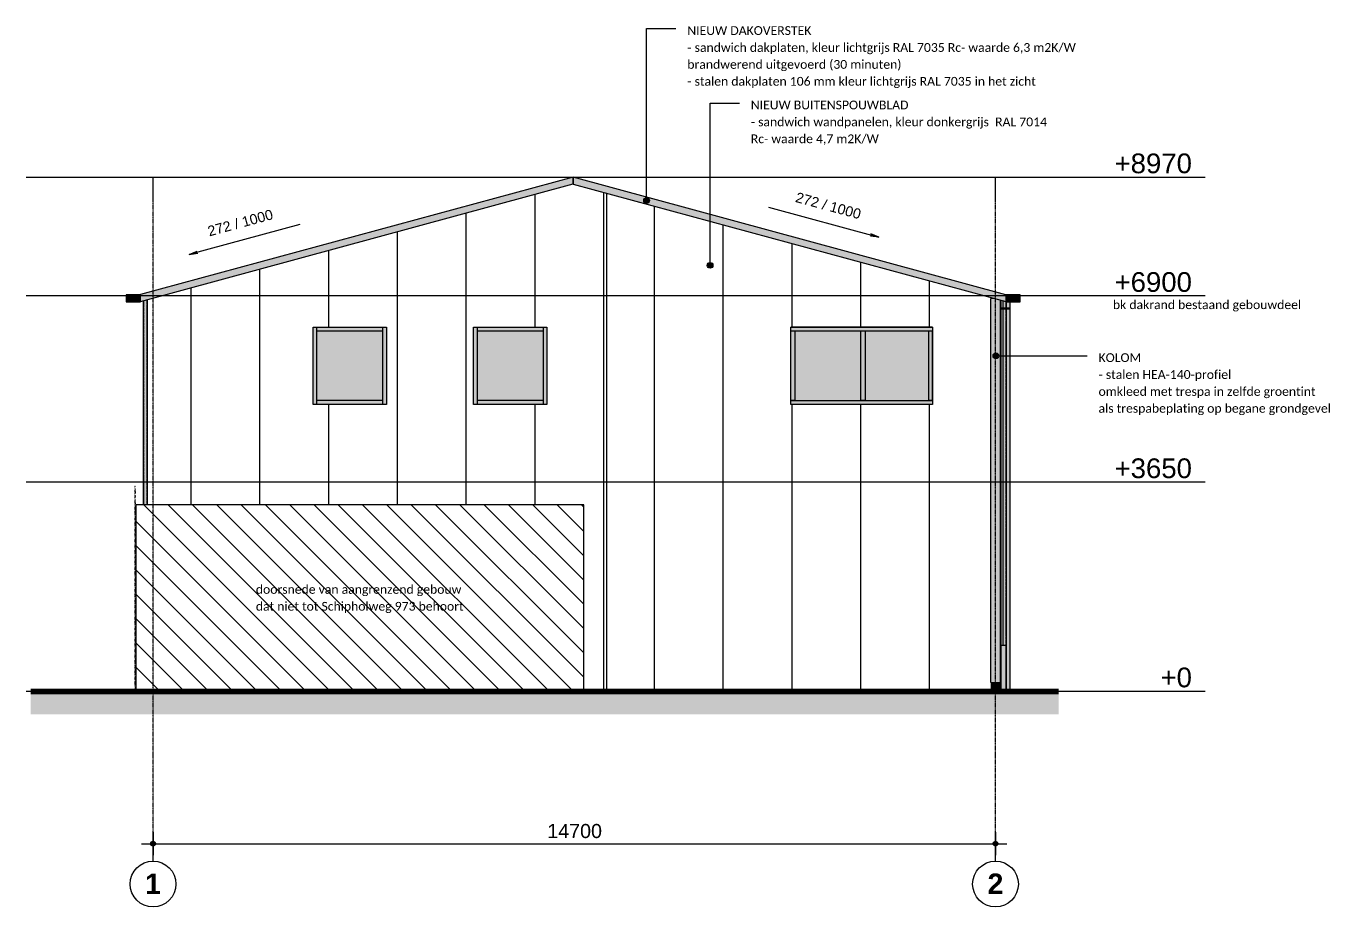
# Model space of a CAD drawing. Header units: millimetres. Extents: x 48682 to 485846, y -7071 to 11912.
# Drawn here: x 122932 to 145683, y -3767 to 11604 of the extents above; entities that cross this region are included whole.
import ezdxf

# ---------------------------------------------------------------- set-up
doc = ezdxf.new("R2010")
doc.units = ezdxf.units.MM
for name, pattern in [('Dash', [6.35, 3.175, -3.175]), ('Grid Line', [22.225, 12.7, -3.175, 3.175, -3.175]), ('Hidden', [4, 2, -2]), ('levels', [12, 10, -1, 0, -1])]:
    doc.linetypes.add(name, pattern=pattern)
for name, color, linetype, lineweight in [('A-ANNO-DIMS', 211, 'Continuous', 9), ('A-ANNO-DIMS-100', 211, 'Continuous', 9), ('A-DETL', 90, 'Continuous', 13), ('A-DETL-GENF', 92, 'Continuous', 13), ('A-DOOR', 31, 'Continuous', 18), ('A-DOOR-GLAZ', 31, 'Continuous', 13), ('A-FLOR', 192, 'Continuous', 18), ('A-FLOR-LEVL', 51, 'Continuous', 9), ('A-GLAZ-CWMG', 51, 'Continuous', 13), ('A-WALL', 113, 'Continuous', 13), ('A-WALL-PATT', 111, 'Continuous', 13), ('C-TOPO', 7, 'Continuous', 13), ('E-LITE-EQPM', 33, 'Continuous', 13), ('G-ANNO-DIMS', 111, 'Continuous', 9), ('G-ANNO-TEXT', 231, 'Continuous', 9), ('I-WALL', 2, 'Continuous', 13), ('L-SITE', 91, 'Continuous', 13), ('S-COLS', 52, 'Continuous', 18), ('S-COLS-HDLN', 52, 'Hidden', 9), ('S-GRID', 1, 'Continuous', 9), ('S-GRID-IDEN', 1, 'Continuous', 18)]:
    doc.layers.add(name, color=color, linetype=linetype, lineweight=lineweight)
doc.styles.add('Arial', font='arial.ttf', dxfattribs={"height": 177.035928})
doc.styles.add('Arial_1', font='arial.ttf', dxfattribs={"height": 245.883234})
doc.styles.add('Arial_2', font='arial.ttf', dxfattribs={"height": 344.236527})
doc.styles.add('Arial_B', font='', dxfattribs={"height": 355.164671})
doc.styles.add('Calibri', font='calibri.ttf', dxfattribs={"height": 153.100159})
doc.styles.get('Arial_B').set_extended_font_data('Arial', bold=True)
doc.dimstyles.new('2_5mm', dxfattribs={"dimscale": 304.8, "dimtxt": 250, "dimasz": 0.918635, "dimexe": 0.656168, "dimexo": 0.0625, "dimgap": 0.082021, "dimtad": 1, "dimdec": 0, "dimzin": 0, "dimdsep": 46, "dimtxsty": 'Arial_1', "dimblk1": 'DOTSMALL', "dimblk2": 'DOTSMALL', "dimsah": 1, "dimcen": 0.09, "dimdle": 0.656168, "dimazin": 0, "dimtfac": 1, "dimtdec": 4, "dimtix": 1, "dimtmove": 0, "dimatfit": 3, "dimfxl": 0.656168, "dimfxlon": 1, "dimtvp": 1, "dimtolj": 1, "dimtzin": 0, "dimlwd": 13, "dimlwe": 13, "dimarcsym": 2})
pattern_1 = [(90, (133012.5, 0), (-1200, 7e-14), [])]

# ---------------------------------------------------------------- blocks, each defined once
blk = doc.blocks.new('300_28_ISR_kolom_buis - ø70x3_6 2-8360458-200_voor')
at = {"layer": 'S-COLS-HDLN', "linetype": 'Continuous', "lineweight": 18}
h = blk.add_hatch(color=256, dxfattribs=at)
h.paths.add_polyline_path([(78066, 5), (78069, 5), (78069, 6667), (78014, 6667), (78014, 800), (78064, 800), (78064, 5)], flags=0)
h.paths.add_polyline_path([(78031, 6687), (78069, 6687), (78069, 6790), (78067, 6790), (78066, 6795), (78014, 6810), (78014, 6687), (78031, 6687)], flags=0)
at = {"layer": 'A-DETL', "lineweight": 18}
for p, q in [((78014, 6810), (78014, 6687)), ((78014, 6667), (78014, 800))]:
    blk.add_line(p, q, dxfattribs=at)
at = {"layer": 'S-COLS', "linetype": 'Hidden', "lineweight": 9}
for p, q in [((78017, 6687), (78017, 6809)), ((78017, 800), (78017, 6667))]:
    blk.add_line(p, q, dxfattribs=at)
blk = doc.blocks.new('300_28_ISR_kolom_buis - ø70x3_6 2-8363247-200_voor')
at = {"layer": 'S-COLS-HDLN', "linetype": 'Continuous', "lineweight": 18}
blk.add_hatch(color=256, dxfattribs=at).paths.add_polyline_path([(63045, 3250), (63084, 3250), (63084, 6832), (63014, 6813), (63014, 3250), (63040, 3250)], flags=0)
at = {"layer": 'A-DETL', "lineweight": 18}
blk.add_line((63014, 6813), (63014, 3250), dxfattribs=at)
at = {"layer": 'S-COLS', "linetype": 'Hidden', "lineweight": 9}
for p, q in [((63080, 3250), (63080, 6831)), ((63017, 6814), (63017, 3250))]:
    blk.add_line(p, q, dxfattribs=at)
blk = doc.blocks.new('300_28_ISR_kolom_buis - ø70x3_6 2-V12-200_voor')
at = {"layer": 'S-COLS-HDLN', "linetype": 'Continuous', "lineweight": 18}
blk.add_hatch(color=256, dxfattribs=at).paths.add_polyline_path([(78073, 5), (78139, 5), (78139, 6790), (78069, 6790), (78069, 6687), (78138, 6687), (78137, 6667), (78069, 6667), (78069, 5), (78073, 5)], flags=0)
at = {"layer": 'A-DETL', "lineweight": 18}
for p, q in [((78069, 6790), (78069, 6687)), ((78069, 6667), (78069, 5)), ((78139, 5), (78139, 6790))]:
    blk.add_line(p, q, dxfattribs=at)
at = {"layer": 'S-COLS', "linetype": 'Hidden', "lineweight": 9}
for p, q in [((78072, 6687), (78072, 6790)), ((78072, 5), (78072, 6667)), ((78135, 6790), (78135, 6687)), ((78135, 6667), (78135, 5))]:
    blk.add_line(p, q, dxfattribs=at)
blk = doc.blocks.new('300_90_VAE_parkeerplek - 2500x5000-7977994-200_voor')
at = {"layer": 'L-SITE'}
for points in [[(78075, 2), (78985, 2), (78985, 5), (76884, 5), (76884, 2), (78005, 2)], [(78985, 0), (78985, 2), (76884, 2), (76884, 0), (78425, 0)]]:
    blk.add_hatch(color=256, dxfattribs=at).paths.add_polyline_path(points, flags=0)
at = {"layer": 'A-DETL', "lineweight": 18}
for p, q in [((76884, 5), (78985, 5)), ((76884, 5), (76884, 2)), ((78985, 2), (76884, 2)), ((76884, 2), (78985, 2)), ((76884, 0), (76884, 2)), ((78985, 0), (76884, 0))]:
    blk.add_line(p, q, dxfattribs=at)
blk = doc.blocks.new('300_28_ISR_kolom_HE - HEA140-8707408-200_voor')
at = {"layer": 'S-COLS'}
blk.add_hatch(color=256, dxfattribs=at).paths.add_polyline_path([(77954, 5), (77954, 150), (77814, 150), (77814, 5), (77864, 5)], flags=0)
at = {"layer": 'A-DETL', "lineweight": 18}
for p, q in [((77814, 5), (77814, 150)), ((77954, 150), (77954, 5))]:
    blk.add_line(p, q, dxfattribs=at)
at = {"layer": 'S-COLS', "linetype": 'Hidden', "lineweight": 9}
for p, q in [((77881, 5), (77881, 150)), ((77886, 150), (77886, 5))]:
    blk.add_line(p, q, dxfattribs=at)
blk = doc.blocks.new('200_VAE_63_spotlamp - rond-8711555-200_voor')
at = {"layer": 'E-LITE-EQPM'}
blk.add_hatch(color=256, dxfattribs=at).paths.add_polyline_path([(78138, 6667), (78138, 6687), (77978, 6687), (77978, 6667), (78075, 6667)], flags=0)
for p, q in [((77978, 6687), (78138, 6687)), ((77978, 6667), (77978, 6687)), ((77978, 6667), (78138, 6667)), ((78138, 6667), (78138, 6687))]:
    blk.add_line(p, q, dxfattribs=at)
blk = doc.blocks.new('Rectangular Mullion - 32_links_67x100-8754318-200_voor')
at = {"layer": 'A-GLAZ-CWMG'}
blk.add_hatch(color=256, dxfattribs=at).paths.add_polyline_path([(67189, 5002), (67189, 5069), (66043, 5069), (66043, 5002)], flags=0)
for p, q in [((66043, 5002), (66043, 5069)), ((67189, 5069), (66043, 5069)), ((67189, 5069), (67189, 5002)), ((67189, 5002), (66043, 5002))]:
    blk.add_line(p, q, dxfattribs=at)
blk = doc.blocks.new('Rectangular Mullion - 32_rechts_67x100-8754346-200_voor')
at = {"layer": 'A-GLAZ-CWMG'}
blk.add_hatch(color=256, dxfattribs=at).paths.add_polyline_path([(67256, 5002), (67256, 6352), (67189, 6352), (67189, 5002)], flags=0)
for p, q in [((67189, 6352), (67256, 6352)), ((67189, 6352), (67189, 5002)), ((67256, 6352), (67256, 5002)), ((67256, 5002), (67189, 5002))]:
    blk.add_line(p, q, dxfattribs=at)
blk = doc.blocks.new('Rectangular Mullion - 32_links_67x100-8754347-200_voor')
at = {"layer": 'A-GLAZ-CWMG'}
blk.add_hatch(color=256, dxfattribs=at).paths.add_polyline_path([(66043, 5002), (66043, 6352), (65976, 6352), (65976, 5002)], flags=0)
for p, q in [((65976, 6352), (66043, 6352)), ((65976, 5002), (65976, 6352)), ((66043, 5002), (66043, 6352)), ((66043, 5002), (65976, 5002))]:
    blk.add_line(p, q, dxfattribs=at)
blk = doc.blocks.new('32_DO_glas - 01-8754345-200_voor')
at = {"layer": 'A-DOOR-GLAZ'}
blk.add_hatch(color=256, dxfattribs=at).paths.add_polyline_path([(66043, 5069), (67189, 5069), (67189, 6285), (66043, 6285), (66043, 5456)], flags=0)
blk = doc.blocks.new('Rectangular Mullion - 32_rechts_67x100-8640298-200_voor')
at = {"layer": 'A-GLAZ-CWMG'}
blk.add_hatch(color=256, dxfattribs=at).paths.add_polyline_path([(76744, 6285), (76784, 6285), (76784, 6352), (75571, 6352), (75571, 6285)], flags=0)
for p, q in [((76784, 6352), (75571, 6352)), ((75571, 6285), (76784, 6285)), ((76784, 6352), (76784, 6285))]:
    blk.add_line(p, q, dxfattribs=at)
blk = doc.blocks.new('Rectangular Mullion - 32_rechts_67x100-8431541-200_voor')
at = {"layer": 'A-GLAZ-CWMG'}
blk.add_hatch(color=256, dxfattribs=at).paths.add_polyline_path([(76784, 5069), (76784, 6285), (76717, 6285), (76717, 5069), (76744, 5069)], flags=0)
for p, q in [((76717, 6285), (76784, 6285)), ((76717, 6285), (76717, 5069)), ((76784, 5069), (76784, 6285)), ((76784, 5069), (76717, 5069))]:
    blk.add_line(p, q, dxfattribs=at)
blk = doc.blocks.new('Rectangular Mullion - 32_links_67x100-8431542-200_voor')
at = {"layer": 'A-GLAZ-CWMG'}
blk.add_hatch(color=256, dxfattribs=at).paths.add_polyline_path([(74313, 5069), (74380, 5069), (74380, 6285), (74313, 6285), (74313, 5456)], flags=0)
for p, q in [((74313, 6285), (74380, 6285)), ((74313, 5069), (74313, 6285)), ((74380, 6285), (74380, 5069)), ((74380, 5069), (74313, 5069))]:
    blk.add_line(p, q, dxfattribs=at)
blk = doc.blocks.new('32_DO_glas - 01-8640311-200_voor')
at = {"layer": 'A-DOOR-GLAZ'}
blk.add_hatch(color=256, dxfattribs=at).paths.add_polyline_path([(75616, 5069), (76717, 5069), (76717, 6285), (75616, 6285), (75616, 5456)], flags=0)
blk = doc.blocks.new('Rectangular Mullion - 32_rechts_67x100-8748598-200_voor')
at = {"layer": 'A-GLAZ-CWMG'}
blk.add_hatch(color=256, dxfattribs=at).paths.add_polyline_path([(74502, 6285), (75571, 6285), (75571, 6352), (74313, 6352), (74313, 6285)], flags=0)
for p, q in [((74313, 6285), (74313, 6352)), ((75571, 6352), (74313, 6352)), ((74313, 6285), (75571, 6285))]:
    blk.add_line(p, q, dxfattribs=at)
blk = doc.blocks.new('Rectangular Mullion - 32_links_67x100-8640301-200_voor')
at = {"layer": 'A-GLAZ-CWMG'}
blk.add_hatch(color=256, dxfattribs=at).paths.add_polyline_path([(75571, 5002), (76784, 5002), (76784, 5069), (75571, 5069)], flags=0)
for p, q in [((75571, 5069), (76784, 5069)), ((76784, 5069), (76784, 5002)), ((76784, 5002), (75571, 5002))]:
    blk.add_line(p, q, dxfattribs=at)
blk = doc.blocks.new('Rectangular Mullion - 32_tussen_90x100-8431527-200_voor')
at = {"layer": 'A-GLAZ-CWMG'}
blk.add_hatch(color=256, dxfattribs=at).paths.add_polyline_path([(75615.875485, 5069), (75615.875485, 6285), (75525.875485, 6285), (75525.875485, 5069)], flags=0)
for p, q in [((75525.875485, 6285), (75615.875485, 6285)), ((75525.875485, 6285), (75525.875485, 5069)), ((75615.875485, 5069), (75615.875485, 6285)), ((75615.875485, 5069), (75525.875485, 5069))]:
    blk.add_line(p, q, dxfattribs=at)
blk = doc.blocks.new('32_DO_glas - 01-8748606-200_voor')
at = {"layer": 'A-DOOR-GLAZ'}
blk.add_hatch(color=256, dxfattribs=at).paths.add_polyline_path([(74380, 5069), (75526, 5069), (75526, 6285), (74380, 6285), (74380, 5456)], flags=0)
blk = doc.blocks.new('Rectangular Mullion - 32_links_67x100-8748599-200_voor')
at = {"layer": 'A-GLAZ-CWMG'}
blk.add_hatch(color=256, dxfattribs=at).paths.add_polyline_path([(74313, 5002), (75571, 5002), (75571, 5069), (74313, 5069)], flags=0)
for p, q in [((74313, 5002), (74313, 5069)), ((74313, 5069), (75571, 5069)), ((75571, 5002), (74313, 5002))]:
    blk.add_line(p, q, dxfattribs=at)
blk = doc.blocks.new('Rectangular Mullion - 32_rechts_67x100-8754336-200_voor')
at = {"layer": 'A-GLAZ-CWMG'}
blk.add_hatch(color=256, dxfattribs=at).paths.add_polyline_path([(67189, 6285), (67189, 6352), (66043, 6352), (66043, 6285)], flags=0)
for p, q in [((66043, 6285), (66043, 6352)), ((66043, 6352), (67189, 6352)), ((66043, 6285), (67189, 6285)), ((67189, 6352), (67189, 6285))]:
    blk.add_line(p, q, dxfattribs=at)
blk = doc.blocks.new('Grid - r_4_0mm-300507-200_voor')
at = {"layer": 'S-GRID-IDEN'}
blk.add_circle((77884, -3367), 400, dxfattribs=at)
blk = doc.blocks.new('DIMBLOCK16-200_voor')
at = {"layer": 'A-ANNO-DIMS-100', "lineweight": 25}
h = blk.add_hatch(color=256, dxfattribs=at)
edge = h.paths.add_edge_path(flags=0)
edge.add_arc((125147, -2663), 35, 0, 360)
h = blk.add_hatch(color=256, dxfattribs=at)
edge = h.paths.add_edge_path(flags=0)
edge.add_arc((139847, -2663), 35, 0, 360)
at = {"layer": 'A-ANNO-DIMS-100', "lineweight": 13}
for p, q in [((125147, -2463), (125147, -2863)), ((125147, -2663), (125147, -2463)), ((139847, -2463), (139847, -2863)), ((139847, -2663), (139847, -2463)), ((124947, -2663), (140047, -2663))]:
    blk.add_line(p, q, dxfattribs=at)
at = {"layer": 'A-ANNO-DIMS-100', "lineweight": 25}
for centre in [(125147, -2663), (139847, -2663)]:
    blk.add_circle(centre, 35, dxfattribs=at)
at = {"layer": 'A-ANNO-DIMS-100', "color": 0, "lineweight": 13, "insert": (132026, -2319), "char_height": 245.9, "width": 1130.77, "attachment_point": 1, "line_spacing_factor": 0.938532, "style": 'Arial_1'}
blk.add_mtext('14700', dxfattribs=at)
blk = doc.blocks.new('_DotSmall')
at = {"color": 0, "linetype": 'ByBlock', "const_width": 0.5}
blk.add_lwpolyline([(-0.0625, 0, 1), (0.0625, 0, 1)], format="xyb", close=True, dxfattribs=at)

msp = doc.modelspace()

# ---------------------------------------------------------------- hatches: boundary and pattern name
at = {"layer": 'A-DETL-GENF'}
for points in [[(124930.5, 6789.7), (124930.5, 6915), (124680.6, 6915), (124680.6, 6789.7)], [(140280.5, 6789.7), (140280.5, 6915), (140030.6, 6915), (140030.6, 6789.7), (140108.3, 6789.7)]]:
    msp.add_hatch(color=9, dxfattribs=at).paths.add_polyline_path(points, flags=0)
at = {"layer": 'A-DETL-GENF', "lineweight": 9}
h = msp.add_hatch(dxfattribs=at)
h.set_pattern_fill('FP_7', color=250, style=0, pattern_type=2)
h.set_pattern_definition([(135, (161752.7, 0), (-212.132, -212.132), [])])
h.paths.add_polyline_path([(132662.5, -8), (132662.5, 3250), (124847.4, 3250), (124847.4, -8), (131981.2, -8)], flags=0)
at = {"layer": 'A-FLOR'}
for points in [[(124930.9, 6800), (132480.7, 8850), (132480.7, 8970), (124930.9, 6920)], [(140030.6, 6795), (140030.6, 6915), (132480.7, 8965), (132480.7, 8845), (139968.2, 6812)]]:
    msp.add_hatch(color=256, dxfattribs=at).paths.add_polyline_path(points, flags=0)
at = {"layer": 'A-WALL'}
msp.add_hatch(color=256, dxfattribs=at).paths.add_polyline_path([(140027.1, 5), (140027.1, 800), (139929.1, 800), (139929.1, 150), (139917.1, 150), (139917.1, 5), (139968.2, 5)], flags=0)
at = {"layer": 'A-WALL-PATT', "lineweight": 9}
h = msp.add_hatch(dxfattribs=at)
h.set_pattern_fill('FP_6', color=256, style=0, pattern_type=2)
h.set_pattern_definition(pattern_1)
h.paths.add_polyline_path([(132962.5, 0), (132962.5, 8714.2), (132480.7, 8845), (132480.7, 8850), (125047.4, 6831.6), (125047.4, 3250), (132662.5, 3250), (132662.5, 0)], flags=0)
h.paths.add_polyline_path([(130739.3, 5002), (130739.3, 6352), (132019.3, 6352), (132019.3, 5002), (131981.2, 5002)], flags=0)
h.paths.add_polyline_path([(127939.3, 5002), (127939.3, 6352), (129219.3, 6352), (129219.3, 5002)], flags=0)
h = msp.add_hatch(dxfattribs=at)
h.set_pattern_fill('FP_6', color=256, style=0, pattern_type=2)
h.set_pattern_definition(pattern_1)
h.paths.add_polyline_path([(132962.5, 0), (133062.5, 0), (133062.5, 8687), (132962.5, 8714.2), (132962.5, 5456.1)], flags=0)
h = msp.add_hatch(dxfattribs=at)
h.set_pattern_fill('FP_5', color=256, style=0, pattern_type=2)
h.set_pattern_definition([(90, (139897.1, 0), (-1200, 7e-14), [])])
h.paths.add_polyline_path([(138707.1, 0), (138847.1, 0), (138847.1, 5), (139777.1, 5), (139777.1, 150), (139765.1, 150), (139765.1, 6850), (139828.1, 6850), (133062.5, 8687), (133062.5, 0), (136465.1, 0)], flags=0)
h.paths.add_polyline_path([(139947.1, 5), (139947.1, 6667.2), (139941.1, 6667.2), (139941.1, 6687.2), (139947.1, 6687.2), (139947.1, 6817.7), (139929.1, 6822.6), (139929.1, 150), (139917.1, 150), (139917.1, 5), (139945.9, 5)], flags=0)
h.paths.add_polyline_path([(138707.1, 5002), (136276.8, 5002), (136276.8, 6352), (138747.1, 6352), (138747.1, 5002)], flags=0)
at = {"layer": 'C-TOPO'}
msp.add_hatch(color=256, dxfattribs=at).paths.add_polyline_path([(140388.5, -408), (140949, -408), (140949, -10), (123013.3, -10), (123013.3, -408), (139828.1, -408)], flags=0)
at = {"layer": 'G-ANNO-TEXT'}
h = msp.add_hatch(color=250, dxfattribs=at)
edge = h.paths.add_edge_path(flags=0)
edge.add_arc((133759.7, 8559.7), 50, 0, 360)
h = msp.add_hatch(color=250, dxfattribs=at)
edge = h.paths.add_edge_path(flags=0)
edge.add_arc((134867.7, 7428.6), 50, 0, 360)
h = msp.add_hatch(color=250, dxfattribs=at)
edge = h.paths.add_edge_path(flags=0)
edge.add_arc((139854.9, 5851.8), 50, 0, 360)
at = {"layer": 'I-WALL'}
for points in [[(139765.1, 150), (139777.1, 150), (139777.1, 6850), (139765.1, 6850), (139765.1, 1058)], [(139828.1, 150), (139917.1, 150), (139917.1, 6825.8), (139828.1, 6850), (139777.1, 6850), (139777.1, 150)], [(139917.1, 150), (139929.1, 150), (139929.1, 6822.6), (139917.1, 6825.8), (139917.1, 325)]]:
    msp.add_hatch(color=256, dxfattribs=at).paths.add_polyline_path(points, flags=0)

# ---------------------------------------------------------------- linework, layer by layer
at = {"layer": 'A-DETL', "lineweight": 18}
for p, q in [((132480.7, 8970), (124930.9, 6920)), ((132480.7, 8970), (132480.7, 8850)), ((132480.7, 8845), (132480.7, 8965)), ((140030.6, 6915), (132480.7, 8965)), ((124930.9, 6800), (132480.7, 8850)), ((132480.7, 8845), (140030.6, 6795)), ((133062.5, 8687), (133062.5, 0)), ((124930.9, 6800), (124930.9, 6920)), ((125047.4, 6831.6), (125047.4, 3250)), ((139765.1, 150), (139765.1, 6850)), ((139828.1, 6850), (139765.1, 6850)), ((139929.1, 6822.6), (139929.1, 150)), ((139947.1, 6687.2), (139947.1, 6817.7)), ((139947.1, 5), (139947.1, 6667.2)), ((127939.3, 5002), (127939.3, 6352)), ((127939.3, 6352), (129219.3, 6352)), ((129219.3, 6352), (129219.3, 5002)), ((130739.3, 5002), (130739.3, 6352)), ((130739.3, 6352), (132019.3, 6352)), ((132019.3, 6352), (132019.3, 5002)), ((136276.8, 5002), (136276.8, 6352)), ((136276.8, 6352), (138747.1, 6352)), ((138747.1, 6352), (138747.1, 5002)), ((129219.3, 5002), (127939.3, 5002)), ((132019.3, 5002), (130739.3, 5002)), ((138747.1, 5002), (136276.8, 5002)), ((139929.1, 800), (140027.1, 800)), ((140027.1, 800), (140027.1, 5)), ((139765.1, 150), (139929.1, 150)), ((132662.5, 0), (138847.1, 0))]:
    msp.add_line(p, q, dxfattribs=at)
at = {"layer": 'A-DETL'}
for p, q in [((124930.5, 6915), (124680.6, 6915)), ((124680.6, 6915), (124680.6, 6789.7)), ((124930.5, 6789.7), (124930.5, 6915)), ((140280.5, 6915), (140030.6, 6915)), ((140030.6, 6915), (140030.6, 6789.7)), ((140280.5, 6789.7), (140280.5, 6915)), ((124680.6, 6789.7), (124930.5, 6789.7)), ((140030.6, 6789.7), (140280.5, 6789.7)), ((132662.5, 3250), (124847.4, 3250)), ((124847.4, 3250), (124847.4, -8)), ((132662.5, -8), (132662.5, 3250)), ((124847.4, -8), (132662.5, -8))]:
    msp.add_line(p, q, dxfattribs=at)
at = {"layer": 'A-DETL', "linetype": 'Dash', "lineweight": 9}
for centre, start, end in [((124849.7, 3556.3), 136.16082, 223.83918), ((124849.7, 3494.4), 136.16082, 223.83918), ((124849.7, 3432.5), 136.16082, 223.83918), ((124817.5, 3525.4), 316.16082, 43.83918), ((124817.5, 3463.5), 316.16082, 43.83918), ((124817.5, 3401.6), 316.16082, 43.83918), ((124849.7, 3370.6), 136.16082, 223.83918), ((124849.7, 3308.7), 136.16082, 223.83918), ((124849.7, 3246.8), 136.16082, 223.83918), ((124849.7, 3184.8), 136.16082, 223.83918), ((124817.5, 3339.6), 316.16082, 43.83918), ((124817.5, 3277.7), 316.16082, 43.83918), ((124817.5, 3215.8), 316.16082, 43.83918), ((124849.7, 3122.9), 136.16082, 223.83918), ((124849.7, 3061), 136.16082, 223.83918), ((124849.7, 2999.1), 136.16082, 223.83918), ((124817.5, 3153.9), 316.16082, 43.83918), ((124817.5, 3092), 316.16082, 43.83918), ((124817.5, 3030.1), 316.16082, 43.83918), ((124817.5, 2968.1), 316.16082, 43.83918), ((124849.7, 2937.2), 136.16082, 223.83918), ((124849.7, 2875.3), 136.16082, 223.83918), ((124849.7, 2813.3), 136.16082, 223.83918), ((124849.7, 2751.4), 136.16082, 223.83918), ((124817.5, 2906.2), 316.16082, 43.83918), ((124817.5, 2844.3), 316.16082, 43.83918), ((124817.5, 2782.4), 316.16082, 43.83918), ((124817.5, 2720.5), 316.16082, 43.83918), ((124849.7, 2689.5), 136.16082, 223.83918), ((124849.7, 2627.6), 136.16082, 223.83918), ((124849.7, 2565.7), 136.16082, 223.83918), ((124849.7, 2503.8), 136.16082, 223.83918), ((124817.5, 2658.5), 316.16082, 43.83918), ((124817.5, 2596.6), 316.16082, 43.83918), ((124817.5, 2534.7), 316.16082, 43.83918), ((124849.7, 2441.8), 136.16082, 223.83918), ((124849.7, 2379.9), 136.16082, 223.83918), ((124849.7, 2318), 136.16082, 223.83918), ((124817.5, 2472.8), 316.16082, 43.83918), ((124817.5, 2410.9), 316.16082, 43.83918), ((124817.5, 2349), 316.16082, 43.83918), ((124817.5, 2287), 316.16082, 43.83918), ((124849.7, 2256.1), 136.16082, 223.83918), ((124849.7, 2194.2), 136.16082, 223.83918), ((124849.7, 2132.3), 136.16082, 223.83918), ((124849.7, 2070.3), 136.16082, 223.83918), ((124817.5, 2225.1), 316.16082, 43.83918), ((124817.5, 2163.2), 316.16082, 43.83918), ((124817.5, 2101.3), 316.16082, 43.83918), ((124817.5, 2039.4), 316.16082, 43.83918), ((124849.7, 2008.4), 136.16082, 223.83918), ((124849.7, 1946.5), 136.16082, 223.83918), ((124849.7, 1884.6), 136.16082, 223.83918), ((124849.7, 1822.7), 136.16082, 223.83918), ((124817.5, 1977.5), 316.16082, 43.83918), ((124817.5, 1915.5), 316.16082, 43.83918), ((124817.5, 1853.6), 316.16082, 43.83918), ((124849.7, 1760.8), 136.16082, 223.83918), ((124849.7, 1698.8), 136.16082, 223.83918), ((124849.7, 1636.9), 136.16082, 223.83918), ((124817.5, 1791.7), 316.16082, 43.83918), ((124817.5, 1729.8), 316.16082, 43.83918), ((124817.5, 1667.9), 316.16082, 43.83918), ((124817.5, 1606), 316.16082, 43.83918), ((124849.7, 1575), 136.16082, 223.83918), ((124849.7, 1513.1), 136.16082, 223.83918), ((124849.7, 1451.2), 136.16082, 223.83918), ((124849.7, 1389.2), 136.16082, 223.83918), ((124817.5, 1544), 316.16082, 43.83918), ((124817.5, 1482.1), 316.16082, 43.83918), ((124817.5, 1420.2), 316.16082, 43.83918), ((124817.5, 1358.3), 316.16082, 43.83918), ((124849.7, 1327.3), 136.16082, 223.83918), ((124849.7, 1265.4), 136.16082, 223.83918), ((124849.7, 1203.5), 136.16082, 223.83918), ((124849.7, 1141.6), 136.16082, 223.83918), ((124817.5, 1296.4), 316.16082, 43.83918), ((124817.5, 1234.5), 316.16082, 43.83918), ((124817.5, 1172.5), 316.16082, 43.83918), ((124849.7, 1079.7), 136.16082, 223.83918), ((124849.7, 1017.7), 136.16082, 223.83918), ((124849.7, 955.8), 136.16082, 223.83918), ((124817.5, 1110.6), 316.16082, 43.83918), ((124817.5, 1048.7), 316.16082, 43.83918), ((124817.5, 986.8), 316.16082, 43.83918), ((124817.5, 924.9), 316.16082, 43.83918), ((124849.7, 893.9), 136.16082, 223.83918), ((124849.7, 832), 136.16082, 223.83918), ((124849.7, 770.1), 136.16082, 223.83918), ((124849.7, 708.2), 136.16082, 223.83918), ((124817.5, 863), 316.16082, 43.83918), ((124817.5, 801), 316.16082, 43.83918), ((124817.5, 739.1), 316.16082, 43.83918), ((124817.5, 677.2), 316.16082, 43.83918), ((124849.7, 646.2), 136.16082, 223.83918), ((124849.7, 584.3), 136.16082, 223.83918), ((124849.7, 522.4), 136.16082, 223.83918), ((124849.7, 460.5), 136.16082, 223.83918), ((124817.5, 615.3), 316.16082, 43.83918), ((124817.5, 553.4), 316.16082, 43.83918), ((124817.5, 491.5), 316.16082, 43.83918), ((124849.7, 398.6), 136.16082, 223.83918), ((124849.7, 336.7), 136.16082, 223.83918), ((124849.7, 274.7), 136.16082, 223.83918), ((124849.7, 212.8), 136.16082, 223.83918), ((124817.5, 429.5), 316.16082, 43.83918), ((124817.5, 367.6), 316.16082, 43.83918), ((124817.5, 305.7), 316.16082, 43.83918), ((124817.5, 243.8), 316.16082, 43.83918), ((124849.7, 150.9), 136.16082, 223.83918), ((124849.7, 89), 136.16082, 223.83918), ((124849.7, 27.1), 136.16082, 223.83918), ((124817.5, 181.9), 316.16082, 43.83918), ((124817.5, 119.9), 316.16082, 43.83918), ((124817.5, 58), 316.16082, 43.83918), ((124817.5, -3.9), 316.16082, 43.83918)]:
    msp.add_arc(centre, 22.3, start, end, dxfattribs=at)
at = {"layer": 'A-FLOR-LEVL', "linetype": 'levels'}
for p, q in [((122931.9, 8970), (143507.4, 8970)), ((122931.9, 6900), (143507.4, 6900)), ((122931.9, 3650), (143507.4, 3650)), ((122931.9, 0), (143507.4, 0))]:
    msp.add_line(p, q, dxfattribs=at)
at = {"layer": 'C-TOPO', "lineweight": 100}
msp.add_line((140949, -10), (123013.3, -10), dxfattribs=at)
at = {"layer": 'C-TOPO'}
msp.add_line((140949, -10), (123013.3, -10), dxfattribs=at)
at = {"layer": 'G-ANNO-DIMS', "lineweight": 13}
for p, q in [((135884.4, 8444), (137814.5, 7919.9)), ((127710.6, 8143.7), (125780.5, 7619.7)), ((137814.5, 7919.9), (137674.9, 7978.3)), ((137814.5, 7919.9), (137664.6, 7940.2)), ((125780.5, 7619.7), (125920.1, 7678)), ((125780.5, 7619.7), (125930.5, 7639.9))]:
    msp.add_line(p, q, dxfattribs=at)
at = {"layer": 'G-ANNO-TEXT', "color": 250}
for p, q in [((133759.7, 11558.8), (134270.3, 11558.8)), ((133759.7, 8559.7), (133759.7, 11558.8)), ((134867.7, 10260.2), (135378.3, 10260.2)), ((134867.7, 7428.6), (134867.7, 10260.2)), ((139854.9, 5851.8), (141445.9, 5851.8))]:
    msp.add_line(p, q, dxfattribs=at)
for centre in [(133759.7, 8559.7), (134867.7, 7428.6), (139854.9, 5851.8)]:
    msp.add_circle(centre, 50, dxfattribs=at)
at = {"layer": 'S-GRID', "lineweight": 18}
for p, q in [((125147.4, 8568.4), (125147.4, 8968.4)), ((139847.1, 8568.4), (139847.1, 8968.4)), ((125147.4, -2966.6), (125147.4, -2566.6)), ((139847.1, -2966.6), (139847.1, -2566.6))]:
    msp.add_line(p, q, dxfattribs=at)
at = {"layer": 'S-GRID', "linetype": 'Grid Line', "lineweight": 18}
for p, q in [((125147.4, -2566.6), (125147.4, 8568.4)), ((139847.1, -2566.6), (139847.1, 8568.4))]:
    msp.add_line(p, q, dxfattribs=at)

# ---------------------------------------------------------------- block references
at = {"layer": 'A-DOOR'}
for name, p in [('32_DO_glas - 01-8754345-200_voor', (61963.6, 0)), ('32_DO_glas - 01-8754345-200_voor', (64763.6, 0)), ('32_DO_glas - 01-8748606-200_voor', (61963.6, 0)), ('32_DO_glas - 01-8640311-200_voor', (61963.6, 0))]:
    msp.add_blockref(name, p, dxfattribs=at)
at = {"layer": 'A-GLAZ-CWMG'}
for name, p in [('Rectangular Mullion - 32_links_67x100-8754347-200_voor', (61963.6, 0)), ('Rectangular Mullion - 32_rechts_67x100-8754336-200_voor', (61963.6, 0)), ('Rectangular Mullion - 32_rechts_67x100-8754346-200_voor', (61963.6, 0)), ('Rectangular Mullion - 32_links_67x100-8754347-200_voor', (64763.6, 0)), ('Rectangular Mullion - 32_rechts_67x100-8754336-200_voor', (64763.6, 0)), ('Rectangular Mullion - 32_rechts_67x100-8754346-200_voor', (64763.6, 0)), ('Rectangular Mullion - 32_rechts_67x100-8748598-200_voor', (61963.6, 0)), ('Rectangular Mullion - 32_links_67x100-8431542-200_voor', (61963.6, 0)), ('Rectangular Mullion - 32_tussen_90x100-8431527-200_voor', (61963.6, 0)), ('Rectangular Mullion - 32_rechts_67x100-8640298-200_voor', (61963.6, 0)), ('Rectangular Mullion - 32_rechts_67x100-8431541-200_voor', (61963.6, 0)), ('Rectangular Mullion - 32_links_67x100-8754318-200_voor', (61963.6, 0)), ('Rectangular Mullion - 32_links_67x100-8754318-200_voor', (64763.6, 0)), ('Rectangular Mullion - 32_links_67x100-8748599-200_voor', (61963.6, 0)), ('Rectangular Mullion - 32_links_67x100-8640301-200_voor', (61963.6, 0))]:
    msp.add_blockref(name, p, dxfattribs=at)
at = {"layer": 'E-LITE-EQPM'}
msp.add_blockref('200_VAE_63_spotlamp - rond-8711555-200_voor', (61963.6, 0), dxfattribs=at)
at = {"layer": 'L-SITE'}
msp.add_blockref('300_90_VAE_parkeerplek - 2500x5000-7977994-200_voor', (61963.6, 0), dxfattribs=at)
at = {"layer": 'S-COLS'}
for name in ['300_28_ISR_kolom_buis - ø70x3_6 2-8363247-200_voor', '300_28_ISR_kolom_buis - ø70x3_6 2-8360458-200_voor', '300_28_ISR_kolom_buis - ø70x3_6 2-V12-200_voor', '300_28_ISR_kolom_HE - HEA140-8707408-200_voor']:
    msp.add_blockref(name, (61963.6, 0), dxfattribs=at)
at = {"layer": 'S-GRID-IDEN'}
for p in [(47263.8, 0), (61963.6, 0)]:
    msp.add_blockref('Grid - r_4_0mm-300507-200_voor', p, dxfattribs=at)

# ---------------------------------------------------------------- texts
at = {"layer": 'A-FLOR-LEVL', "char_height": 344.24, "attachment_point": 3, "line_spacing_factor": 0.938532, "style": 'Arial_2'}
for s, insert, width in [('+8970', (143275.5, 9379.9), 1608.521), ('+6900', (143275.5, 7309.9), 1608.521), ('+3650', (143275.5, 4059.9), 1608.521), ('+0', (143275.5, 409.9), 650.968)]:
    msp.add_mtext(s, dxfattribs=dict(at, insert=insert, width=width))
at = {"layer": 'G-ANNO-DIMS', "lineweight": 13, "char_height": 177.04, "width": 1395.305, "attachment_point": 1, "line_spacing_factor": 0.938532, "style": 'Arial'}
for insert, rotation in [((136390, 8708.7), 344.80886), ((126082.9, 8103.8), 15.19114)]:
    msp.add_mtext('272 / 1000', dxfattribs=dict(at, insert=insert, rotation=rotation))
at = {"layer": 'G-ANNO-TEXT', "color": 7, "char_height": 153.1, "attachment_point": 1, "line_spacing_factor": 1.156427, "style": 'Calibri'}
for s, insert, width in [('NIEUW DAKOVERSTEK\\P- sandwich dakplaten, kleur lichtgrijs RAL 7035 Rc- waarde 6,3 m2K/W\\Pbrandwerend uitgevoerd (30 minuten)\\P- stalen dakplaten 106 mm kleur lichtgrijs RAL 7035 in het zicht\\P\\P\\P\\P\\P\\P', (134470.3, 11601.8), 8216.317), ('NIEUW BUITENSPOUWBLAD\\P- sandwich wandpanelen, kleur donkergrijs  RAL 7014\\PRc- waarde 4,7 m2K/W\\P', (135578.3, 10303.3), 6261.593), ('bk dakrand bestaand gebouwdeel', (141895.8, 6818.2), 3976.403), ('KOLOM\\P- stalen HEA-140-profiel\\Pomkleed met trespa in zelfde groentint\\Pals trespabeplating op begane grondgevel\\P', (141645.9, 5894.9), 4913.807), ('doorsnede van aangrenzend gebouw\\Pdat niet tot Schipholweg 973 behoort', (126941.2, 1850.8), 4397.587)]:
    msp.add_mtext(s, dxfattribs=dict(at, insert=insert, width=width))
at = {"layer": 'S-GRID-IDEN', "lineweight": 9, "char_height": 355.165, "width": 319.184, "attachment_point": 2, "line_spacing_factor": 0.938532, "style": 'Arial_B'}
for s, insert in [('\\fArial|b1|i0|c0|p34|;1', (125147.2, -3183.4)), ('\\fArial|b1|i0|c0|p34|;2', (139847, -3183.4))]:
    msp.add_mtext(s, dxfattribs=dict(at, insert=insert))

# ---------------------------------------------------------------- dimensions: what is measured, and where the dimension line sits
at = {"layer": 'A-ANNO-DIMS', "lineweight": 13}
dim = msp.add_linear_dim(base=(139847.1, -2663.2), p1=(125147.4, -2463.2), p2=(139847.1, -2463.2), dimstyle='2_5mm', override={"dimpost": '<>', "dimfxl": 14699.739605}, dxfattribs=at)
dim.commit()
dim.dimension.update_dxf_attribs({"geometry": 'DIMBLOCK16-200_voor', "text_midpoint": (132497.2, -2512.6)})

doc.saveas('drawing.dxf')
